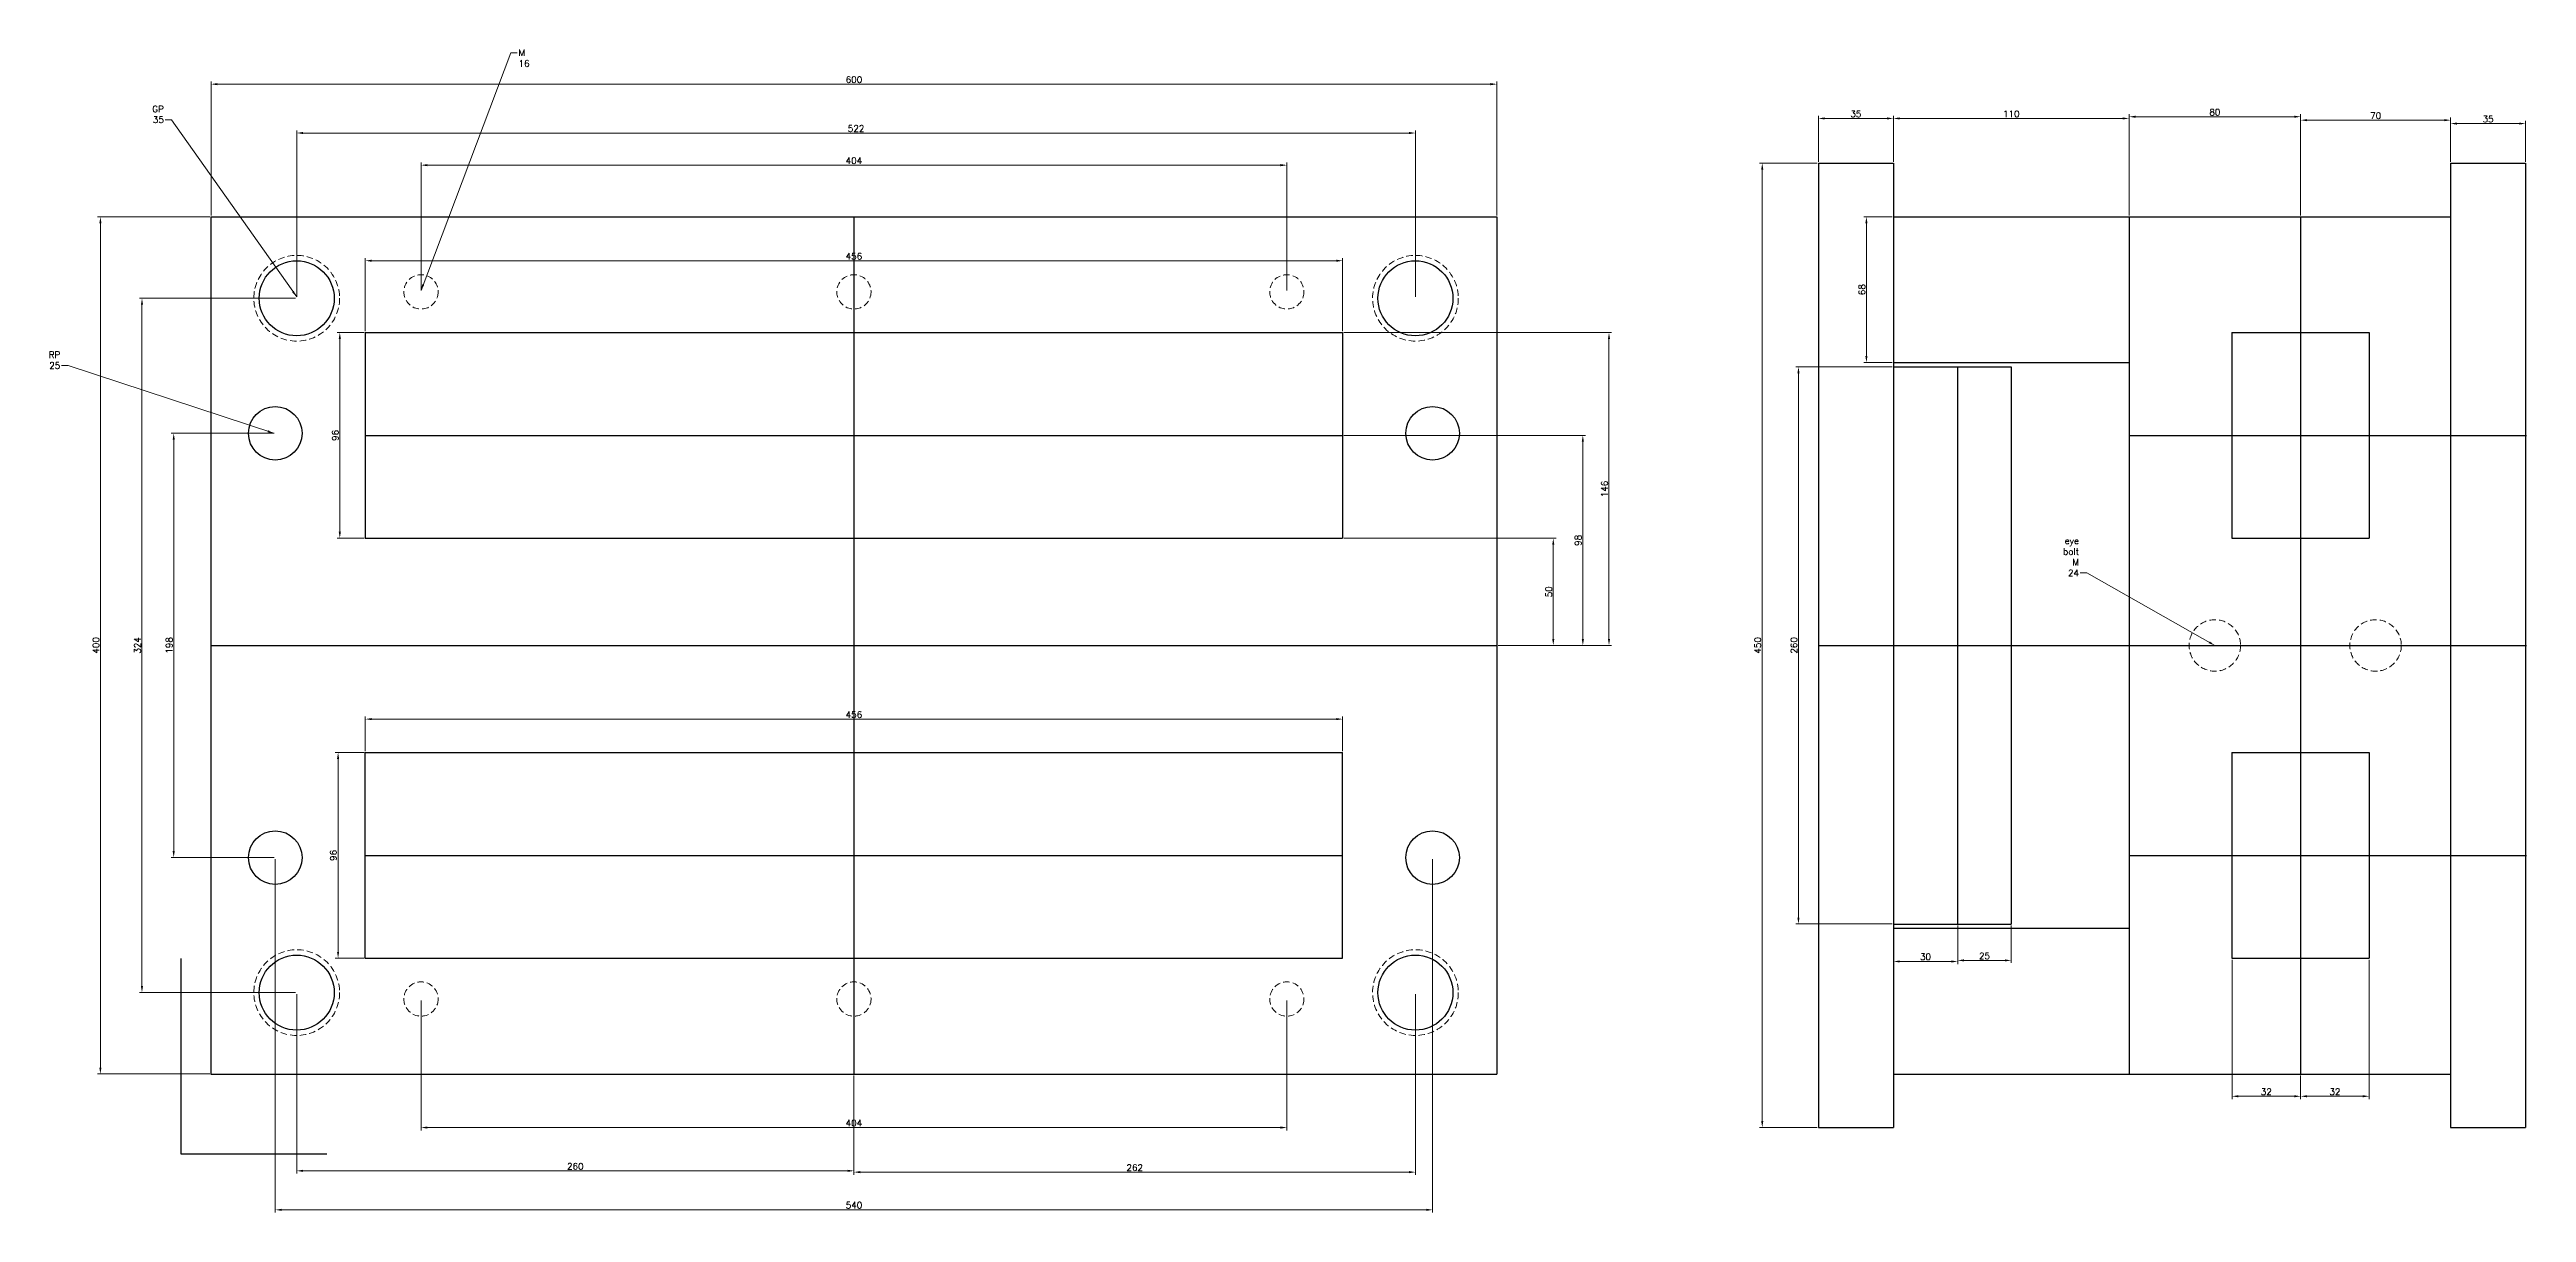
# Model space of a CAD drawing. Header units: millimetres. Extents: x 16221 to 18161, y 1869 to 2412.
# Drawn here: x 17006 to 18161, y 1869 to 2412 of the extents above; entities that cross this region are included whole.
import ezdxf

# ---------------------------------------------------------------- set-up
doc = ezdxf.new("R2010")
doc.units = ezdxf.units.MM
doc.linetypes.add('HIDDEN', pattern=[0.375, 0.25, -0.125])
doc.styles.get("Standard").update_dxf_attribs({"font": 'txt.shx', "height": 3})
doc.dimstyles.new('ISO-25', dxfattribs={"dimtxt": 3, "dimasz": 3, "dimexe": 1.25, "dimexo": 0.625, "dimtad": 1, "dimtxsty": 'Standard', "dimcen": 2.5, "dimclrd": 1, "dimclre": 1, "dimaunit": 1, "dimazin": 0, "dimtfac": 1, "dimtmove": 0, "dimatfit": 3, "dimfxl": 1, "dimlwd": 15, "dimlwe": 15, "dimarcsym": 0})

# ---------------------------------------------------------------- blocks, each defined once
blk = doc.blocks.new('*D88')
at = {"color": 1, "lineweight": 15}
for p, q in [((17179, 2299.5), (17179, 2359.2)), ((17182, 2358), (17580, 2358)), ((17583, 2299.5), (17583, 2359.2))]:
    blk.add_line(p, q, dxfattribs=at)
at = {"color": 1}
for points in [[(17182, 2358.5), (17182, 2357.5), (17179, 2358)], [(17580, 2358.5), (17580, 2357.5), (17583, 2358)]]:
    blk.add_solid(points, dxfattribs=at)
at = {"layer": 'Defpoints', "color": 0}
for p in [(17583, 2358), (17179, 2298.9), (17583, 2298.9)]:
    blk.add_point(p, dxfattribs=at)
at = {"color": 0, "insert": (17381, 2360.1), "char_height": 3, "attachment_point": 5}
blk.add_mtext('404', dxfattribs=at)
blk = doc.blocks.new('*D89')
at = {"color": 1, "lineweight": 15}
for p, q in [((17121, 2296.5), (17121, 2374.2)), ((17124, 2373), (17640, 2373)), ((17643, 2296.5), (17643, 2374.2))]:
    blk.add_line(p, q, dxfattribs=at)
at = {"color": 1}
for points in [[(17124, 2373.5), (17124, 2372.5), (17121, 2373)], [(17640, 2373.5), (17640, 2372.5), (17643, 2373)]]:
    blk.add_solid(points, dxfattribs=at)
at = {"layer": 'Defpoints', "color": 0}
for p in [(17643, 2373), (17121, 2295.9), (17643, 2295.9)]:
    blk.add_point(p, dxfattribs=at)
at = {"color": 0, "insert": (17382, 2375.1), "char_height": 3, "attachment_point": 5}
blk.add_mtext('522', dxfattribs=at)
blk = doc.blocks.new('*D90')
at = {"color": 1, "lineweight": 15}
for p, q in [((17081, 2334.5), (17081, 2397.1)), ((17084, 2395.8), (17678, 2395.8)), ((17681, 2334.5), (17681, 2397.1))]:
    blk.add_line(p, q, dxfattribs=at)
at = {"color": 1}
for points in [[(17084, 2396.3), (17084, 2395.3), (17081, 2395.8)], [(17678, 2396.3), (17678, 2395.3), (17681, 2395.8)]]:
    blk.add_solid(points, dxfattribs=at)
at = {"layer": 'Defpoints', "color": 0}
for p in [(17681, 2395.8), (17081, 2333.9), (17681, 2333.9)]:
    blk.add_point(p, dxfattribs=at)
at = {"color": 0, "insert": (17381, 2397.9), "char_height": 3, "attachment_point": 5}
blk.add_mtext('600', dxfattribs=at)
blk = doc.blocks.new('*D91')
at = {"color": 1, "lineweight": 15}
for p, q in [((17110.4, 2232.9), (17062.4, 2232.9)), ((17063.6, 2229.9), (17063.6, 2037.9)), ((17110.4, 2034.9), (17062.4, 2034.9))]:
    blk.add_line(p, q, dxfattribs=at)
at = {"color": 1}
for points in [[(17063.1, 2229.9), (17064.1, 2229.9), (17063.6, 2232.9)], [(17063.1, 2037.9), (17064.1, 2037.9), (17063.6, 2034.9)]]:
    blk.add_solid(points, dxfattribs=at)
at = {"layer": 'Defpoints', "color": 0}
for p in [(17111, 2232.9), (17063.6, 2034.9), (17111, 2034.9)]:
    blk.add_point(p, dxfattribs=at)
at = {"color": 0, "insert": (17061.5, 2133.9), "char_height": 3, "attachment_point": 5, "rotation": 90}
blk.add_mtext('198', dxfattribs=at)
blk = doc.blocks.new('*D92')
at = {"color": 1, "lineweight": 15}
for p, q in [((17120.4, 2295.9), (17047.6, 2295.9)), ((17048.8, 2292.9), (17048.8, 1974.9)), ((17120.4, 1971.9), (17047.6, 1971.9))]:
    blk.add_line(p, q, dxfattribs=at)
at = {"color": 1}
for points in [[(17048.3, 2292.9), (17049.3, 2292.9), (17048.8, 2295.9)], [(17048.3, 1974.9), (17049.3, 1974.9), (17048.8, 1971.9)]]:
    blk.add_solid(points, dxfattribs=at)
at = {"layer": 'Defpoints', "color": 0}
for p in [(17121, 2295.9), (17048.8, 1971.9), (17121, 1971.9)]:
    blk.add_point(p, dxfattribs=at)
at = {"color": 0, "insert": (17046.7, 2133.9), "char_height": 3, "attachment_point": 5, "rotation": 90}
blk.add_mtext('324', dxfattribs=at)
blk = doc.blocks.new('*D93')
at = {"color": 1, "lineweight": 15}
for p, q in [((17080.4, 2333.9), (17028.1, 2333.9)), ((17029.4, 1936.9), (17029.4, 2330.9)), ((17080.4, 1933.9), (17028.1, 1933.9))]:
    blk.add_line(p, q, dxfattribs=at)
at = {"color": 1}
for points in [[(17028.9, 2330.9), (17029.9, 2330.9), (17029.4, 2333.9)], [(17028.9, 1936.9), (17029.9, 1936.9), (17029.4, 1933.9)]]:
    blk.add_solid(points, dxfattribs=at)
at = {"layer": 'Defpoints', "color": 0}
for p in [(17029.4, 2333.9), (17081, 2333.9), (17081, 1933.9)]:
    blk.add_point(p, dxfattribs=at)
at = {"color": 0, "insert": (17027.3, 2133.9), "char_height": 3, "attachment_point": 5, "rotation": 90}
blk.add_mtext('400', dxfattribs=at)
blk = doc.blocks.new('*D94')
at = {"color": 1, "lineweight": 15}
for p, q in [((17179, 1968.2), (17179, 1907.6)), ((17583, 1968.2), (17583, 1907.6)), ((17182, 1908.9), (17580, 1908.9))]:
    blk.add_line(p, q, dxfattribs=at)
at = {"color": 1}
for points in [[(17182, 1909.4), (17182, 1908.4), (17179, 1908.9)], [(17580, 1909.4), (17580, 1908.4), (17583, 1908.9)]]:
    blk.add_solid(points, dxfattribs=at)
at = {"layer": 'Defpoints', "color": 0}
for p in [(17179, 1968.9), (17583, 1968.9), (17583, 1908.9)]:
    blk.add_point(p, dxfattribs=at)
at = {"color": 0, "insert": (17381, 1911), "char_height": 3, "attachment_point": 5}
blk.add_mtext('404', dxfattribs=at)
blk = doc.blocks.new('*D96')
at = {"color": 1, "lineweight": 15}
for p, q in [((17121, 1971.2), (17121, 1887.4)), ((17381, 1933.2), (17381, 1887.4)), ((17124, 1888.7), (17378, 1888.7))]:
    blk.add_line(p, q, dxfattribs=at)
at = {"color": 1}
for points in [[(17124, 1889.2), (17124, 1888.2), (17121, 1888.7)], [(17378, 1889.2), (17378, 1888.2), (17381, 1888.7)]]:
    blk.add_solid(points, dxfattribs=at)
at = {"layer": 'Defpoints', "color": 0}
for p in [(17121, 1971.9), (17381, 1933.9), (17381, 1888.7)]:
    blk.add_point(p, dxfattribs=at)
at = {"color": 0, "insert": (17251, 1890.8), "char_height": 3, "attachment_point": 5}
blk.add_mtext('260', dxfattribs=at)
blk = doc.blocks.new('*D97')
at = {"color": 1, "lineweight": 15}
for p, q in [((17643, 1971.2), (17643, 1886.9)), ((17381, 1933.2), (17381, 1886.9)), ((17384, 1888.1), (17640, 1888.1))]:
    blk.add_line(p, q, dxfattribs=at)
at = {"color": 1}
for points in [[(17384, 1888.6), (17384, 1887.6), (17381, 1888.1)], [(17640, 1888.6), (17640, 1887.6), (17643, 1888.1)]]:
    blk.add_solid(points, dxfattribs=at)
at = {"layer": 'Defpoints', "color": 0}
for p in [(17643, 1971.9), (17381, 1933.9), (17643, 1888.1)]:
    blk.add_point(p, dxfattribs=at)
at = {"color": 0, "insert": (17512, 1890.2), "char_height": 3, "attachment_point": 5}
blk.add_mtext('262', dxfattribs=at)
blk = doc.blocks.new('*D98')
at = {"color": 1, "lineweight": 15}
for p, q in [((17111, 2034.2), (17111, 1869.3)), ((17651, 2034.2), (17651, 1869.3)), ((17114, 1870.5), (17648, 1870.5))]:
    blk.add_line(p, q, dxfattribs=at)
at = {"color": 1}
for points in [[(17114, 1871), (17114, 1870), (17111, 1870.5)], [(17648, 1871), (17648, 1870), (17651, 1870.5)]]:
    blk.add_solid(points, dxfattribs=at)
at = {"layer": 'Defpoints', "color": 0}
for p in [(17111, 2034.9), (17651, 2034.9), (17651, 1870.5)]:
    blk.add_point(p, dxfattribs=at)
at = {"color": 0, "insert": (17381, 1872.7), "char_height": 3, "attachment_point": 5}
blk.add_mtext('540', dxfattribs=at)
blk = doc.blocks.new('*D99')
at = {"color": 1, "lineweight": 15}
for p, q in [((17153, 2280.5), (17153, 2314.6)), ((17156, 2313.4), (17606, 2313.4)), ((17609, 2280.5), (17609, 2314.6))]:
    blk.add_line(p, q, dxfattribs=at)
at = {"color": 1}
for points in [[(17156, 2313.9), (17156, 2312.9), (17153, 2313.4)], [(17606, 2313.9), (17606, 2312.9), (17609, 2313.4)]]:
    blk.add_solid(points, dxfattribs=at)
at = {"layer": 'Defpoints', "color": 0}
for p in [(17609, 2313.4), (17153, 2279.9), (17609, 2279.9)]:
    blk.add_point(p, dxfattribs=at)
at = {"color": 0, "insert": (17381, 2315.5), "char_height": 3, "attachment_point": 5}
blk.add_mtext('456', dxfattribs=at)
blk = doc.blocks.new('*D100')
at = {"color": 1, "lineweight": 15}
for p, q in [((17152.4, 2279.9), (17139.9, 2279.9)), ((17141.1, 2276.9), (17141.1, 2186.9)), ((17152.4, 2183.9), (17139.9, 2183.9))]:
    blk.add_line(p, q, dxfattribs=at)
at = {"color": 1}
for points in [[(17140.6, 2276.9), (17141.6, 2276.9), (17141.1, 2279.9)], [(17140.6, 2186.9), (17141.6, 2186.9), (17141.1, 2183.9)]]:
    blk.add_solid(points, dxfattribs=at)
at = {"layer": 'Defpoints', "color": 0}
for p in [(17153, 2279.9), (17141.1, 2183.9), (17153, 2183.9)]:
    blk.add_point(p, dxfattribs=at)
at = {"color": 0, "insert": (17139, 2231.9), "char_height": 3, "attachment_point": 5, "rotation": 90}
blk.add_mtext('96', dxfattribs=at)
blk = doc.blocks.new('*D102')
at = {"color": 1, "lineweight": 15}
for p, q in [((17609.6, 2183.9), (17708.6, 2183.9)), ((17707.3, 2136.9), (17707.3, 2180.9)), ((17681.6, 2133.9), (17708.6, 2133.9))]:
    blk.add_line(p, q, dxfattribs=at)
at = {"color": 1}
for points in [[(17706.8, 2180.9), (17707.8, 2180.9), (17707.3, 2183.9)], [(17706.8, 2136.9), (17707.8, 2136.9), (17707.3, 2133.9)]]:
    blk.add_solid(points, dxfattribs=at)
at = {"layer": 'Defpoints', "color": 0}
for p in [(17609, 2183.9), (17707.3, 2183.9), (17681, 2133.9)]:
    blk.add_point(p, dxfattribs=at)
at = {"color": 0, "insert": (17705.2, 2158.9), "char_height": 3, "attachment_point": 5, "rotation": 90}
blk.add_mtext('50', dxfattribs=at)
blk = doc.blocks.new('*D103')
at = {"color": 1, "lineweight": 15}
for p, q in [((17609.6, 2231.9), (17722.3, 2231.9)), ((17721.1, 2136.9), (17721.1, 2228.9)), ((17682.2, 2133.9), (17722.3, 2133.9))]:
    blk.add_line(p, q, dxfattribs=at)
at = {"color": 1}
for points in [[(17720.6, 2228.9), (17721.6, 2228.9), (17721.1, 2231.9)], [(17720.6, 2136.9), (17721.6, 2136.9), (17721.1, 2133.9)]]:
    blk.add_solid(points, dxfattribs=at)
at = {"layer": 'Defpoints', "color": 0}
for p in [(17609, 2231.9), (17721.1, 2231.9), (17681.6, 2133.9)]:
    blk.add_point(p, dxfattribs=at)
at = {"color": 0, "insert": (17718.9, 2182.9), "char_height": 3, "attachment_point": 5, "rotation": 90}
blk.add_mtext('98', dxfattribs=at)
blk = doc.blocks.new('*D104')
at = {"color": 1, "lineweight": 15}
for p, q in [((17609.6, 2279.9), (17734.5, 2279.9)), ((17733.3, 2276.9), (17733.3, 2136.9)), ((17681.6, 2133.9), (17734.5, 2133.9))]:
    blk.add_line(p, q, dxfattribs=at)
at = {"color": 1}
for points in [[(17732.8, 2276.9), (17733.8, 2276.9), (17733.3, 2279.9)], [(17732.8, 2136.9), (17733.8, 2136.9), (17733.3, 2133.9)]]:
    blk.add_solid(points, dxfattribs=at)
at = {"layer": 'Defpoints', "color": 0}
for p in [(17609, 2279.9), (17681, 2133.9), (17733.3, 2133.9)]:
    blk.add_point(p, dxfattribs=at)
at = {"color": 0, "insert": (17731.2, 2206.9), "char_height": 3, "attachment_point": 5, "rotation": 90}
blk.add_mtext('146', dxfattribs=at)
blk = doc.blocks.new('*D105')
at = {"color": 1, "lineweight": 15}
for p, q in [((17153, 2084.5), (17153, 2100.7)), ((17156, 2099.5), (17606, 2099.5)), ((17609, 2084.5), (17609, 2100.7))]:
    blk.add_line(p, q, dxfattribs=at)
at = {"color": 1}
for points in [[(17156, 2100), (17156, 2099), (17153, 2099.5)], [(17606, 2100), (17606, 2099), (17609, 2099.5)]]:
    blk.add_solid(points, dxfattribs=at)
at = {"layer": 'Defpoints', "color": 0}
for p in [(17609, 2099.5), (17153, 2083.9), (17609, 2083.9)]:
    blk.add_point(p, dxfattribs=at)
at = {"color": 0, "insert": (17381, 2101.6), "char_height": 3, "attachment_point": 5}
blk.add_mtext('456', dxfattribs=at)
blk = doc.blocks.new('*D106')
at = {"color": 1, "lineweight": 15}
for p, q in [((17152.4, 2083.9), (17139, 2083.9)), ((17140.3, 1990.9), (17140.3, 2080.9)), ((17152.4, 1987.9), (17139, 1987.9))]:
    blk.add_line(p, q, dxfattribs=at)
at = {"color": 1}
for points in [[(17139.8, 2080.9), (17140.8, 2080.9), (17140.3, 2083.9)], [(17139.8, 1990.9), (17140.8, 1990.9), (17140.3, 1987.9)]]:
    blk.add_solid(points, dxfattribs=at)
at = {"layer": 'Defpoints', "color": 0}
for p in [(17140.3, 2083.9), (17153, 2083.9), (17153, 1987.9)]:
    blk.add_point(p, dxfattribs=at)
at = {"color": 0, "insert": (17138.1, 2035.9), "char_height": 3, "attachment_point": 5, "rotation": 90}
blk.add_mtext('96', dxfattribs=at)
blk = doc.blocks.new('*D107')
at = {"color": 1, "lineweight": 15}
for p, q in [((17831, 2359.5), (17831, 2381)), ((17866, 2359.5), (17866, 2381)), ((17834, 2379.8), (17863, 2379.8))]:
    blk.add_line(p, q, dxfattribs=at)
at = {"color": 1}
for points in [[(17834, 2380.3), (17834, 2379.3), (17831, 2379.8)], [(17863, 2380.3), (17863, 2379.3), (17866, 2379.8)]]:
    blk.add_solid(points, dxfattribs=at)
at = {"layer": 'Defpoints', "color": 0}
for p in [(17866, 2379.8), (17831, 2358.9), (17866, 2358.9)]:
    blk.add_point(p, dxfattribs=at)
at = {"color": 0, "insert": (17848.5, 2381.9), "char_height": 3, "attachment_point": 5}
blk.add_mtext('35', dxfattribs=at)
blk = doc.blocks.new('*D108')
at = {"color": 1, "lineweight": 15}
for p, q in [((17866, 2359.5), (17866, 2381)), ((17976, 2334.5), (17976, 2381)), ((17869, 2379.8), (17973, 2379.8))]:
    blk.add_line(p, q, dxfattribs=at)
at = {"color": 1}
for points in [[(17869, 2380.3), (17869, 2379.3), (17866, 2379.8)], [(17973, 2380.3), (17973, 2379.3), (17976, 2379.8)]]:
    blk.add_solid(points, dxfattribs=at)
at = {"layer": 'Defpoints', "color": 0}
for p in [(17976, 2379.8), (17866, 2358.9), (17976, 2333.9)]:
    blk.add_point(p, dxfattribs=at)
at = {"color": 0, "insert": (17921, 2381.9), "char_height": 3, "attachment_point": 5}
blk.add_mtext('110', dxfattribs=at)
blk = doc.blocks.new('*D109')
at = {"color": 1, "lineweight": 15}
for p, q in [((17976, 2335.1), (17976, 2381.8)), ((18056, 2334.5), (18056, 2381.8)), ((17979, 2380.6), (18053, 2380.6))]:
    blk.add_line(p, q, dxfattribs=at)
at = {"color": 1}
for points in [[(17979, 2381.1), (17979, 2380.1), (17976, 2380.6)], [(18053, 2381.1), (18053, 2380.1), (18056, 2380.6)]]:
    blk.add_solid(points, dxfattribs=at)
at = {"layer": 'Defpoints', "color": 0}
for p in [(18056, 2380.6), (17976, 2334.5), (18056, 2333.9)]:
    blk.add_point(p, dxfattribs=at)
at = {"color": 0, "insert": (18016, 2382.7), "char_height": 3, "attachment_point": 5}
blk.add_mtext('80', dxfattribs=at)
blk = doc.blocks.new('*D110')
at = {"color": 1, "lineweight": 15}
for p, q in [((18056, 2335.1), (18056, 2380.3)), ((18059, 2379), (18123, 2379)), ((18126, 2359.5), (18126, 2380.3))]:
    blk.add_line(p, q, dxfattribs=at)
at = {"color": 1}
for points in [[(18059, 2379.5), (18059, 2378.5), (18056, 2379)], [(18123, 2379.5), (18123, 2378.5), (18126, 2379)]]:
    blk.add_solid(points, dxfattribs=at)
at = {"layer": 'Defpoints', "color": 0}
for p in [(18126, 2379), (18126, 2358.9), (18056, 2334.5)]:
    blk.add_point(p, dxfattribs=at)
at = {"color": 0, "insert": (18091, 2381.1), "char_height": 3, "attachment_point": 5}
blk.add_mtext('70', dxfattribs=at)
blk = doc.blocks.new('*D111')
at = {"color": 1, "lineweight": 15}
for p, q in [((18126, 2360.1), (18126, 2378.7)), ((18129, 2377.4), (18158, 2377.4)), ((18161, 2359.5), (18161, 2378.7))]:
    blk.add_line(p, q, dxfattribs=at)
at = {"color": 1}
for points in [[(18129, 2377.9), (18129, 2376.9), (18126, 2377.4)], [(18158, 2377.9), (18158, 2376.9), (18161, 2377.4)]]:
    blk.add_solid(points, dxfattribs=at)
at = {"layer": 'Defpoints', "color": 0}
for p in [(18161, 2377.4), (18126, 2359.5), (18161, 2358.9)]:
    blk.add_point(p, dxfattribs=at)
at = {"color": 0, "insert": (18143.5, 2379.5), "char_height": 3, "attachment_point": 5}
blk.add_mtext('35', dxfattribs=at)
blk = doc.blocks.new('*D112')
at = {"color": 1, "lineweight": 15}
for p, q in [((17830.4, 2358.9), (17803.6, 2358.9)), ((17804.8, 1911.9), (17804.8, 2355.9)), ((17830.4, 1908.9), (17803.6, 1908.9))]:
    blk.add_line(p, q, dxfattribs=at)
at = {"color": 1}
for points in [[(17804.3, 2355.9), (17805.3, 2355.9), (17804.8, 2358.9)], [(17804.3, 1911.9), (17805.3, 1911.9), (17804.8, 1908.9)]]:
    blk.add_solid(points, dxfattribs=at)
at = {"layer": 'Defpoints', "color": 0}
for p in [(17804.8, 2358.9), (17831, 2358.9), (17831, 1908.9)]:
    blk.add_point(p, dxfattribs=at)
at = {"color": 0, "insert": (17802.7, 2133.9), "char_height": 3, "attachment_point": 5, "rotation": 90}
blk.add_mtext('450', dxfattribs=at)
blk = doc.blocks.new('*D113')
at = {"color": 1, "lineweight": 15}
for p, q in [((17865.4, 2333.9), (17852.2, 2333.9)), ((17853.4, 2330.9), (17853.4, 2268.9)), ((17865.4, 2265.9), (17852.2, 2265.9))]:
    blk.add_line(p, q, dxfattribs=at)
at = {"color": 1}
for points in [[(17852.9, 2330.9), (17853.9, 2330.9), (17853.4, 2333.9)], [(17852.9, 2268.9), (17853.9, 2268.9), (17853.4, 2265.9)]]:
    blk.add_solid(points, dxfattribs=at)
at = {"layer": 'Defpoints', "color": 0}
for p in [(17866, 2333.9), (17853.4, 2265.9), (17866, 2265.9)]:
    blk.add_point(p, dxfattribs=at)
at = {"color": 0, "insert": (17851.3, 2299.9), "char_height": 3, "attachment_point": 5, "rotation": 90}
blk.add_mtext('68', dxfattribs=at)
blk = doc.blocks.new('*D114')
at = {"color": 1, "lineweight": 15}
for p, q in [((17865.4, 2263.9), (17820.5, 2263.9)), ((17821.7, 2260.9), (17821.7, 2006.9)), ((17865.4, 2003.9), (17820.5, 2003.9))]:
    blk.add_line(p, q, dxfattribs=at)
at = {"color": 1}
for points in [[(17821.2, 2260.9), (17822.2, 2260.9), (17821.7, 2263.9)], [(17821.2, 2006.9), (17822.2, 2006.9), (17821.7, 2003.9)]]:
    blk.add_solid(points, dxfattribs=at)
at = {"layer": 'Defpoints', "color": 0}
for p in [(17866, 2263.9), (17821.7, 2003.9), (17866, 2003.9)]:
    blk.add_point(p, dxfattribs=at)
at = {"color": 0, "insert": (17819.6, 2133.9), "char_height": 3, "attachment_point": 5, "rotation": 90}
blk.add_mtext('260', dxfattribs=at)
blk = doc.blocks.new('*D115')
at = {"color": 1, "lineweight": 15}
for p, q in [((17866, 2003.2), (17866, 1985.2)), ((17896, 2003.2), (17896, 1985.2)), ((17869, 1986.4), (17893, 1986.4))]:
    blk.add_line(p, q, dxfattribs=at)
at = {"color": 1}
for points in [[(17869, 1986.9), (17869, 1985.9), (17866, 1986.4)], [(17893, 1986.9), (17893, 1985.9), (17896, 1986.4)]]:
    blk.add_solid(points, dxfattribs=at)
at = {"layer": 'Defpoints', "color": 0}
for p in [(17866, 2003.9), (17896, 2003.9), (17896, 1986.4)]:
    blk.add_point(p, dxfattribs=at)
at = {"color": 0, "insert": (17881, 1988.6), "char_height": 3, "attachment_point": 5}
blk.add_mtext('30', dxfattribs=at)
blk = doc.blocks.new('*D116')
at = {"color": 1, "lineweight": 15}
for p, q in [((17896, 2003.2), (17896, 1985.7)), ((17921, 2003.2), (17921, 1985.7)), ((17899, 1986.9), (17918, 1986.9))]:
    blk.add_line(p, q, dxfattribs=at)
at = {"color": 1}
for points in [[(17899, 1987.4), (17899, 1986.4), (17896, 1986.9)], [(17918, 1987.4), (17918, 1986.4), (17921, 1986.9)]]:
    blk.add_solid(points, dxfattribs=at)
at = {"layer": 'Defpoints', "color": 0}
for p in [(17896, 2003.9), (17921, 2003.9), (17921, 1986.9)]:
    blk.add_point(p, dxfattribs=at)
at = {"color": 0, "insert": (17908.5, 1989), "char_height": 3, "attachment_point": 5}
blk.add_mtext('25', dxfattribs=at)
blk = doc.blocks.new('*D117')
at = {"color": 1, "lineweight": 15}
for p, q in [((18024, 1987.2), (18024, 1922.2)), ((18056, 1933.2), (18056, 1922.2)), ((18027, 1923.5), (18053, 1923.5))]:
    blk.add_line(p, q, dxfattribs=at)
at = {"color": 1}
for points in [[(18027, 1924), (18027, 1923), (18024, 1923.5)], [(18053, 1924), (18053, 1923), (18056, 1923.5)]]:
    blk.add_solid(points, dxfattribs=at)
at = {"layer": 'Defpoints', "color": 0}
for p in [(18024, 1987.9), (18056, 1933.9), (18056, 1923.5)]:
    blk.add_point(p, dxfattribs=at)
at = {"color": 0, "insert": (18040, 1925.6), "char_height": 3, "attachment_point": 5}
blk.add_mtext('32', dxfattribs=at)
blk = doc.blocks.new('*D118')
at = {"color": 1, "lineweight": 15}
for p, q in [((18088, 1987.2), (18088, 1922.2)), ((18056, 1933.2), (18056, 1922.2)), ((18059, 1923.5), (18085, 1923.5))]:
    blk.add_line(p, q, dxfattribs=at)
at = {"color": 1}
for points in [[(18059, 1924), (18059, 1923), (18056, 1923.5)], [(18085, 1924), (18085, 1923), (18088, 1923.5)]]:
    blk.add_solid(points, dxfattribs=at)
at = {"layer": 'Defpoints', "color": 0}
for p in [(18088, 1987.9), (18056, 1933.9), (18088, 1923.5)]:
    blk.add_point(p, dxfattribs=at)
at = {"color": 0, "insert": (18072, 1925.6), "char_height": 3, "attachment_point": 5}
blk.add_mtext('32', dxfattribs=at)

msp = doc.modelspace()

# ---------------------------------------------------------------- linework, layer by layer
for p, q in [((17830.985, 2358.871), (17830.985, 1908.871)), ((17830.985, 2358.871), (17865.985, 2358.871)), ((17865.985, 2358.871), (17865.985, 1908.871)), ((18125.985, 2358.871), (18160.985, 2358.871)), ((18125.985, 2358.871), (18125.985, 1908.871)), ((18160.985, 2358.871), (18160.985, 1908.871)), ((17080.985, 2333.871), (17680.985, 2333.871)), ((17080.985, 2333.871), (17080.985, 1933.871)), ((17380.985, 2333.871), (17380.985, 1933.871)), ((17680.985, 2333.871), (17680.985, 1933.871)), ((17865.985, 2333.871), (18125.985, 2333.871)), ((17975.985, 2333.871), (17975.985, 1933.871)), ((18055.985, 2333.871), (18055.985, 1933.871)), ((17152.985, 2279.871), (17608.985, 2279.871)), ((17152.985, 2279.871), (17152.985, 2183.871)), ((17608.985, 2279.871), (17608.985, 2183.871)), ((18023.985, 2279.871), (18087.985, 2279.871)), ((18023.985, 2279.871), (18023.985, 2183.871)), ((18087.985, 2279.871), (18087.985, 2183.871)), ((17865.985, 2265.871), (17975.985, 2265.871)), ((17865.985, 2263.871), (17920.985, 2263.871)), ((17895.985, 2263.871), (17895.985, 2003.871)), ((17920.985, 2263.871), (17920.985, 2003.871)), ((17152.985, 2231.871), (17608.985, 2231.871)), ((17975.985, 2231.871), (18161.385, 2231.871)), ((17152.985, 2183.871), (17608.985, 2183.871)), ((18023.985, 2183.871), (18087.985, 2183.871)), ((17080.985, 2133.871), (17680.985, 2133.871)), ((17830.985, 2133.871), (18161.385, 2133.871)), ((17152.985, 2083.871), (17608.985, 2083.871)), ((17152.985, 1987.871), (17152.985, 2083.871)), ((17608.985, 1987.871), (17608.985, 2083.871)), ((18023.985, 2083.871), (18087.985, 2083.871)), ((18023.985, 2083.871), (18023.985, 1987.871)), ((18087.985, 2083.871), (18087.985, 1987.871)), ((17152.985, 2035.871), (17608.985, 2035.871)), ((17975.985, 2035.871), (18161.385, 2035.871)), ((17865.985, 2003.871), (17920.985, 2003.871)), ((17865.985, 2001.871), (17975.985, 2001.871)), ((17152.985, 1987.871), (17608.985, 1987.871)), ((18023.985, 1987.871), (18087.985, 1987.871)), ((17066.987, 1987.801), (17066.987, 1896.662)), ((17080.985, 1933.871), (17680.985, 1933.871)), ((17865.985, 1933.871), (18125.985, 1933.871)), ((17830.985, 1908.871), (17865.985, 1908.871)), ((18125.985, 1908.871), (18160.985, 1908.871)), ((17066.987, 1896.662), (17135.107, 1896.662))]:
    msp.add_line(p, q)
at = {"linetype": 'HIDDEN', "lineweight": 15, "ltscale": 12}
for centre, radius in [((17120.985, 2295.871), 20), ((17642.985, 2295.871), 20), ((17178.985, 2298.871), 8), ((17380.985, 2298.871), 8), ((17582.985, 2298.871), 8), ((18015.985, 2133.871), 12), ((18090.985, 2133.871), 12), ((17120.985, 1971.871), 20), ((17642.985, 1971.871), 20), ((17178.985, 1968.871), 8), ((17380.985, 1968.871), 8), ((17582.985, 1968.871), 8)]:
    msp.add_circle(centre, radius, dxfattribs=at)
for centre, radius in [((17120.985, 2295.871), 17.5), ((17642.985, 2295.871), 17.5), ((17110.985, 2232.871), 12.5), ((17650.985, 2232.871), 12.5), ((17110.985, 2034.871), 12.5), ((17650.985, 2034.871), 12.5), ((17120.985, 1971.871), 17.5), ((17642.985, 1971.871), 17.5)]:
    msp.add_circle(centre, radius)

# ---------------------------------------------------------------- texts
at = {"char_height": 3, "width": 3}
for s, insert, attachment_point in [('M 16', (17224.493, 2411.957), 1), ('GP 35', (17058.994, 2377.705), 9), ('RP 25', (17010.662, 2263.001), 9), ('eye bolt M 24', (17952.595, 2166.216), 9)]:
    msp.add_mtext(s, dxfattribs=dict(at, insert=insert, attachment_point=attachment_point))

# ---------------------------------------------------------------- dimensions: what is measured, and where the dimension line sits
for base, p1, p2, picture, middle in [((17680.985, 2395.824), (17080.985, 2333.871), (17680.985, 2333.871), '*D90', (17380.985, 2397.949)), ((17865.985, 2379.8), (17830.985, 2358.871), (17865.985, 2358.871), '*D107', (17848.485, 2381.925)), ((17975.985, 2379.8), (17865.985, 2358.871), (17975.985, 2333.871), '*D108', (17920.985, 2381.925)), ((18055.985, 2380.596), (17975.985, 2334.496), (18055.985, 2333.871), '*D109', (18015.985, 2382.721)), ((18125.985, 2379.003), (18055.985, 2334.496), (18125.985, 2358.871), '*D110', (18090.985, 2381.128)), ((18160.985, 2377.41), (18125.985, 2359.496), (18160.985, 2358.871), '*D111', (18143.485, 2379.535)), ((17642.985, 2372.993), (17120.985, 2295.871), (17642.985, 2295.871), '*D89', (17381.985, 2375.118)), ((17582.985, 2357.956), (17178.985, 2298.871), (17582.985, 2298.871), '*D88', (17380.985, 2360.081)), ((17608.985, 2313.365), (17152.985, 2279.871), (17608.985, 2279.871), '*D99', (17380.985, 2315.49)), ((17608.985, 2099.469), (17152.985, 2083.871), (17608.985, 2083.871), '*D105', (17380.985, 2101.594)), ((17650.985, 1870.529), (17110.985, 2034.871), (17650.985, 2034.871), '*D98', (17380.985, 1872.654)), ((17895.985, 1986.431), (17865.985, 2003.871), (17895.985, 2003.871), '*D115', (17880.985, 1988.556)), ((17920.985, 1986.915), (17895.985, 2003.871), (17920.985, 2003.871), '*D116', (17908.485, 1989.04)), ((18055.985, 1923.483), (18023.985, 1987.871), (18055.985, 1933.871), '*D117', (18039.985, 1925.608)), ((18087.985, 1923.483), (18055.985, 1933.871), (18087.985, 1987.871), '*D118', (18071.985, 1925.608)), ((17380.985, 1888.653), (17120.985, 1971.871), (17380.985, 1933.871), '*D96', (17250.985, 1890.778)), ((17582.985, 1908.886), (17178.985, 1968.871), (17582.985, 1968.871), '*D94', (17380.985, 1911.011)), ((17642.985, 1888.104), (17380.985, 1933.871), (17642.985, 1971.871), '*D97', (17511.985, 1890.229))]:
    dim = msp.add_linear_dim(base=base, p1=p1, p2=p2, dimstyle='ISO-25')
    dim.commit()
    dim.dimension.update_dxf_attribs({"geometry": picture, "text_midpoint": middle})
for base, p1, p2, angle, picture, middle in [((17804.83, 2358.871), (17830.985, 1908.871), (17830.985, 2358.871), 270, '*D112', (17802.705, 2133.871)), ((17029.398, 2333.871), (17080.985, 1933.871), (17080.985, 2333.871), 270, '*D93', (17027.273, 2133.871)), ((17853.416, 2265.871), (17865.985, 2333.871), (17865.985, 2265.871), 90, '*D113', (17851.291, 2299.871)), ((17048.811, 1971.871), (17120.985, 2295.871), (17120.985, 1971.871), 90, '*D92', (17046.686, 2133.871)), ((17141.127, 2183.871), (17152.985, 2279.871), (17152.985, 2183.871), 90, '*D100', (17139.002, 2231.871)), ((17733.285, 2133.871), (17608.985, 2279.871), (17680.985, 2133.871), 90, '*D104', (17731.16, 2206.871)), ((17821.748, 2003.871), (17865.985, 2263.871), (17865.985, 2003.871), 90, '*D114', (17819.623, 2133.871)), ((17063.601, 2034.871), (17110.985, 2232.871), (17110.985, 2034.871), 90, '*D91', (17061.476, 2133.871)), ((17721.074, 2231.871), (17681.61, 2133.871), (17608.985, 2231.871), 90, '*D103', (17718.949, 2182.871)), ((17707.331, 2183.871), (17680.985, 2133.871), (17608.985, 2183.871), 90, '*D102', (17705.206, 2158.871)), ((17140.262, 2083.871), (17152.985, 1987.871), (17152.985, 2083.871), 270, '*D106', (17138.137, 2035.871))]:
    dim = msp.add_linear_dim(base=base, p1=p1, p2=p2, angle=angle, dimstyle='ISO-25')
    dim.commit()
    dim.dimension.update_dxf_attribs({"geometry": picture, "text_midpoint": middle})

# ---------------------------------------------------------------- leaders
at = {"annotation_type": 0, "has_hookline": 1}
for points, hookline_direction, text_width in [([(17178.985, 2299.496), (17220.868, 2410.457), (17223.868, 2410.457)], 0, 4), ([(17120.985, 2296.496), (17062.619, 2379.205), (17059.619, 2379.205)], 1, 5), ([(17110.36, 2232.871), (17014.287, 2264.501), (17011.287, 2264.501)], 1, 5), ([(18015.985, 2133.871), (17956.22, 2167.716), (17953.22, 2167.716)], 1, 9.5)]:
    msp.add_leader(points, dimstyle='ISO-25', override={"dimgap": 0.625, "dimtad": 0}, dxfattribs=dict(at, hookline_direction=hookline_direction, text_width=text_width))

doc.saveas('drawing.dxf')
